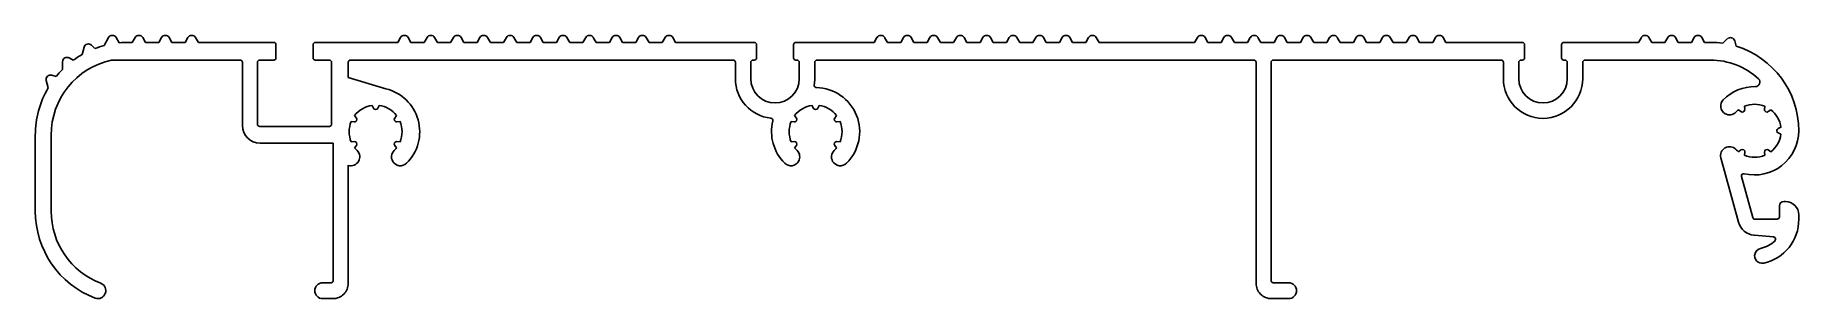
# Model space of a CAD drawing. Extents: x 4216 to 4416, y 1113 to 1143.
import ezdxf

# ---------------------------------------------------------------- set-up
doc = ezdxf.new("R2010")
doc.units = 0
doc.layers.get('0').update_dxf_attribs({"linetype": 'CONTINUOUS'})

msp = doc.modelspace()

# ---------------------------------------------------------------- linework, layer by layer
for p, q in [((4224.59, 1142.36), (4224.07, 1141.46)), ((4225.8, 1141.76), (4225.45, 1142.36)), ((4227.59, 1142.36), (4227.27, 1141.81)), ((4228.77, 1141.81), (4228.45, 1142.36)), ((4230.59, 1142.36), (4230.27, 1141.81)), ((4231.77, 1141.81), (4231.45, 1142.36)), ((4233.59, 1142.36), (4233.27, 1141.81)), ((4234.77, 1141.81), (4234.45, 1142.36)), ((4257.7, 1142.36), (4257.38, 1141.81)), ((4258.88, 1141.81), (4258.56, 1142.36)), ((4260.7, 1142.36), (4260.38, 1141.81)), ((4261.88, 1141.81), (4261.56, 1142.36)), ((4263.7, 1142.36), (4263.38, 1141.81)), ((4264.88, 1141.81), (4264.56, 1142.36)), ((4266.7, 1142.36), (4266.38, 1141.81)), ((4267.88, 1141.81), (4267.56, 1142.36)), ((4269.7, 1142.36), (4269.38, 1141.81)), ((4270.88, 1141.81), (4270.56, 1142.36)), ((4272.7, 1142.36), (4272.38, 1141.81)), ((4273.88, 1141.81), (4273.56, 1142.36)), ((4275.7, 1142.36), (4275.38, 1141.81)), ((4276.88, 1141.81), (4276.56, 1142.36)), ((4278.7, 1142.36), (4278.38, 1141.81)), ((4279.88, 1141.81), (4279.56, 1142.36)), ((4281.7, 1142.36), (4281.38, 1141.81)), ((4282.88, 1141.81), (4282.56, 1142.36)), ((4284.7, 1142.36), (4284.38, 1141.81)), ((4285.88, 1141.81), (4285.56, 1142.36)), ((4287.7, 1142.36), (4287.38, 1141.81)), ((4288.88, 1141.81), (4288.56, 1142.36)), ((4311.73, 1142.36), (4311.42, 1141.81)), ((4312.92, 1141.81), (4312.6, 1142.36)), ((4314.73, 1142.36), (4314.42, 1141.81)), ((4315.92, 1141.81), (4315.6, 1142.36)), ((4317.73, 1142.36), (4317.42, 1141.81)), ((4318.92, 1141.81), (4318.6, 1142.36)), ((4320.73, 1142.36), (4320.42, 1141.81)), ((4321.92, 1141.81), (4321.6, 1142.36)), ((4323.73, 1142.36), (4323.42, 1141.81)), ((4324.92, 1141.81), (4324.6, 1142.36)), ((4326.73, 1142.36), (4326.42, 1141.81)), ((4327.92, 1141.81), (4327.6, 1142.36)), ((4329.73, 1142.36), (4329.42, 1141.81)), ((4330.92, 1141.81), (4330.6, 1142.36)), ((4332.73, 1142.36), (4332.42, 1141.81)), ((4333.92, 1141.81), (4333.6, 1142.36)), ((4335.73, 1142.36), (4335.42, 1141.81)), ((4336.92, 1141.81), (4336.6, 1142.36)), ((4348.07, 1142.36), (4347.76, 1141.81)), ((4349.26, 1141.81), (4348.94, 1142.36)), ((4351.07, 1142.36), (4350.76, 1141.81)), ((4352.26, 1141.81), (4351.94, 1142.36)), ((4354.07, 1142.36), (4353.76, 1141.81)), ((4355.26, 1141.81), (4354.94, 1142.36)), ((4357.07, 1142.36), (4356.76, 1141.81)), ((4358.26, 1141.81), (4357.94, 1142.36)), ((4360.07, 1142.36), (4359.76, 1141.81)), ((4361.26, 1141.81), (4360.94, 1142.36)), ((4363.07, 1142.36), (4362.76, 1141.81)), ((4364.26, 1141.81), (4363.94, 1142.36)), ((4366.07, 1142.36), (4365.76, 1141.81)), ((4367.26, 1141.81), (4366.94, 1142.36)), ((4369.07, 1142.36), (4368.76, 1141.81)), ((4370.26, 1141.81), (4369.94, 1142.36)), ((4372.07, 1142.36), (4371.76, 1141.81)), ((4373.26, 1141.81), (4372.94, 1142.36)), ((4375.07, 1142.36), (4374.76, 1141.81)), ((4376.26, 1141.81), (4375.94, 1142.36)), ((4398.42, 1142.36), (4398.1, 1141.81)), ((4399.6, 1141.81), (4399.28, 1142.36)), ((4401.42, 1142.36), (4401.1, 1141.81)), ((4402.6, 1141.81), (4402.28, 1142.36)), ((4404.42, 1142.36), (4404.1, 1141.81)), ((4405.6, 1141.81), (4405.28, 1142.36)), ((4408.17, 1142.21), (4407.67, 1141.71)), ((4220.57, 1139.79), (4220.11, 1140.05)), ((4221.8, 1141.27), (4221.58, 1140.44)), ((4223.02, 1141.12), (4222.64, 1141.5)), ((4227.27, 1141.81), (4226.77, 1141.81)), ((4230.27, 1141.81), (4228.77, 1141.81)), ((4233.27, 1141.81), (4231.77, 1141.81)), ((4243.32, 1141.81), (4234.77, 1141.81)), ((4243.57, 1140.06), (4243.57, 1141.56)), ((4247.77, 1141.56), (4247.77, 1140.06)), ((4257.38, 1141.81), (4248.02, 1141.81)), ((4260.38, 1141.81), (4258.88, 1141.81)), ((4263.38, 1141.81), (4261.88, 1141.81)), ((4266.38, 1141.81), (4264.88, 1141.81)), ((4269.38, 1141.81), (4267.88, 1141.81)), ((4272.38, 1141.81), (4270.88, 1141.81)), ((4275.38, 1141.81), (4273.88, 1141.81)), ((4278.38, 1141.81), (4276.88, 1141.81)), ((4281.38, 1141.81), (4279.88, 1141.81)), ((4284.38, 1141.81), (4282.88, 1141.81)), ((4287.38, 1141.81), (4285.88, 1141.81)), ((4297.82, 1141.81), (4288.88, 1141.81)), ((4298.07, 1140.06), (4298.07, 1141.56)), ((4302.27, 1141.56), (4302.27, 1140.06)), ((4311.42, 1141.81), (4302.52, 1141.81)), ((4314.42, 1141.81), (4312.92, 1141.81)), ((4317.42, 1141.81), (4315.92, 1141.81)), ((4320.42, 1141.81), (4318.92, 1141.81)), ((4323.42, 1141.81), (4321.92, 1141.81)), ((4326.42, 1141.81), (4324.92, 1141.81)), ((4329.42, 1141.81), (4327.92, 1141.81)), ((4332.42, 1141.81), (4330.92, 1141.81)), ((4335.42, 1141.81), (4333.92, 1141.81)), ((4347.76, 1141.81), (4336.92, 1141.81)), ((4350.76, 1141.81), (4349.26, 1141.81)), ((4353.76, 1141.81), (4352.26, 1141.81)), ((4356.76, 1141.81), (4355.26, 1141.81)), ((4359.76, 1141.81), (4358.26, 1141.81)), ((4362.76, 1141.81), (4361.26, 1141.81)), ((4365.76, 1141.81), (4364.26, 1141.81)), ((4368.76, 1141.81), (4367.26, 1141.81)), ((4371.76, 1141.81), (4370.26, 1141.81)), ((4374.76, 1141.81), (4373.26, 1141.81)), ((4384.92, 1141.81), (4376.26, 1141.81)), ((4385.17, 1140.06), (4385.17, 1141.56)), ((4389.37, 1141.56), (4389.37, 1140.06)), ((4398.1, 1141.81), (4389.62, 1141.81)), ((4401.1, 1141.81), (4399.6, 1141.81)), ((4404.1, 1141.81), (4402.6, 1141.81)), ((4406.27, 1141.81), (4405.6, 1141.81)), ((4409.17, 1141.38), (4409.01, 1141.99)), ((4218.65, 1137.96), (4218.13, 1138.1)), ((4219.36, 1139.62), (4219.36, 1138.75)), ((4224.91, 1139.81), (4239.52, 1139.81)), ((4239.77, 1139.56), (4239.77, 1132.41)), ((4241.47, 1132.56), (4241.47, 1139.56)), ((4241.72, 1139.81), (4243.32, 1139.81)), ((4248.02, 1139.81), (4249.62, 1139.81)), ((4249.87, 1139.56), (4249.87, 1132.56)), ((4251.77, 1137.83), (4251.77, 1139.56)), ((4252.02, 1139.81), (4295.42, 1139.81)), ((4295.67, 1139.56), (4295.67, 1137.71)), ((4297.42, 1137.71), (4297.42, 1139.56)), ((4297.67, 1139.81), (4297.82, 1139.81)), ((4302.52, 1139.81), (4302.67, 1139.81)), ((4302.92, 1139.56), (4302.92, 1137.71)), ((4304.67, 1137.71), (4304.67, 1139.56)), ((4304.92, 1139.81), (4354.47, 1139.81)), ((4354.72, 1139.56), (4354.72, 1114.56)), ((4356.42, 1114.86), (4356.42, 1139.56)), ((4356.67, 1139.81), (4382.52, 1139.81)), ((4382.77, 1139.56), (4382.77, 1137.71)), ((4384.52, 1137.71), (4384.52, 1139.56)), ((4384.77, 1139.81), (4384.92, 1139.81)), ((4389.62, 1139.81), (4389.77, 1139.81)), ((4390.02, 1139.56), (4390.02, 1137.71)), ((4391.77, 1137.71), (4391.77, 1139.56)), ((4392.02, 1139.81), (4406.27, 1139.81)), ((4217.51, 1137.49), (4217.73, 1136.66)), ((4256.03, 1136.57), (4251.77, 1137.83)), ((4254.48, 1134.68), (4254.61, 1134.36)), ((4255.12, 1134.36), (4255.26, 1134.68)), ((4304.38, 1134.68), (4304.51, 1134.36)), ((4304.75, 1134.21), (4304.79, 1134.21)), ((4305.02, 1134.36), (4305.16, 1134.68)), ((4409.45, 1134.19), (4409.72, 1133.98)), ((4410.16, 1134.24), (4410.12, 1134.58)), ((4412.42, 1134.58), (4412.38, 1134.24)), ((4412.82, 1133.98), (4413.09, 1134.19)), ((4249.62, 1132.31), (4241.72, 1132.31)), ((4252.1, 1132.86), (4252.44, 1132.81)), ((4252.7, 1133.25), (4252.49, 1133.53)), ((4257.02, 1132.97), (4257.03, 1132.97)), ((4257.03, 1132.97), (4257.03, 1132.96)), ((4257.03, 1132.96), (4257.03, 1132.96)), ((4257.03, 1132.96), (4257.04, 1132.95)), ((4257.25, 1133.53), (4257.04, 1133.25)), ((4257.04, 1132.95), (4257.04, 1132.94)), ((4257.29, 1132.81), (4257.64, 1132.86)), ((4302, 1132.86), (4302.34, 1132.81)), ((4302.6, 1133.25), (4302.39, 1133.53)), ((4307.15, 1133.53), (4306.94, 1133.25)), ((4307.19, 1132.81), (4307.54, 1132.86)), ((4407.92, 1133.75), (4407.92, 1133.75)), ((4414.24, 1132.2), (4413.92, 1132.06)), ((4216.27, 1131.31), (4216.27, 1122.72)), ((4218.07, 1122.72), (4218.07, 1131.31)), ((4241.77, 1130.41), (4250.07, 1130.41)), ((4250.07, 1130.41), (4250.07, 1114.86)), ((4252.44, 1130.6), (4252.1, 1130.55)), ((4252.49, 1129.88), (4252.7, 1130.16)), ((4257.03, 1130.44), (4257.02, 1130.44)), ((4257.04, 1130.46), (4257.03, 1130.44)), ((4257.04, 1130.47), (4257.04, 1130.46)), ((4257.04, 1130.46), (4257.04, 1130.46)), ((4257.04, 1130.16), (4257.25, 1129.88)), ((4257.64, 1130.55), (4257.29, 1130.6)), ((4302.34, 1130.6), (4302, 1130.55)), ((4302.39, 1129.88), (4302.6, 1130.16)), ((4306.94, 1130.16), (4307.15, 1129.88)), ((4307.54, 1130.55), (4307.19, 1130.6)), ((4413.92, 1131.56), (4414.24, 1131.42)), ((4252.93, 1128.35), (4252.93, 1128.35)), ((4256.81, 1128.35), (4256.81, 1128.35)), ((4306.71, 1128.35), (4306.7, 1128.35)), ((4407.44, 1128.73), (4409.44, 1121.45)), ((4407.9, 1129.87), (4407.92, 1129.87)), ((4409.72, 1129.64), (4409.45, 1129.43)), ((4410.12, 1129.04), (4410.16, 1129.38)), ((4412.38, 1129.38), (4412.42, 1129.04)), ((4413.09, 1129.43), (4412.82, 1129.64)), ((4251.77, 1114.56), (4251.77, 1127.9)), ((4411.06, 1121.99), (4409.78, 1126.65)), ((4414.07, 1123.31), (4414.07, 1122.06)), ((4414.77, 1123.81), (4414.57, 1123.81)), ((4416.27, 1121.81), (4416.27, 1122.31)), ((4413.82, 1121.81), (4411.3, 1121.81)), ((4411.2, 1119.99), (4413.43, 1119.79)), ((4249.82, 1114.61), (4248.87, 1114.61)), ((4358.42, 1114.61), (4356.67, 1114.61)), ((4248.87, 1112.81), (4250.02, 1112.81)), ((4356.47, 1112.81), (4358.42, 1112.81))]:
    msp.add_line(p, q)
for centre, radius, start, end in [((4225.02, 1142.11), 0.5, 30.0089, 149.9911), ((4228.02, 1142.11), 0.5, 30.0089, 149.9911), ((4231.02, 1142.11), 0.5, 29.9952, 150.0048), ((4234.02, 1142.11), 0.5, 29.9952, 150.0048), ((4258.13, 1142.11), 0.5, 29.9952, 150.0048), ((4261.13, 1142.11), 0.5, 29.9952, 150.0048), ((4264.13, 1142.11), 0.5, 29.9952, 150.0048), ((4267.13, 1142.11), 0.5, 30.0089, 149.9911), ((4270.13, 1142.11), 0.5, 29.9952, 150.0048), ((4273.13, 1142.11), 0.5, 29.9952, 150.0048), ((4276.13, 1142.11), 0.5, 29.9952, 150.0048), ((4279.13, 1142.11), 0.5, 29.9952, 150.0048), ((4282.13, 1142.11), 0.5, 30.0089, 149.9911), ((4285.13, 1142.11), 0.5, 30.0089, 149.9911), ((4288.13, 1142.11), 0.5, 29.9952, 150.0048), ((4312.17, 1142.11), 0.5, 29.9952, 150.0048), ((4315.17, 1142.11), 0.5, 29.9952, 150.0048), ((4318.17, 1142.11), 0.5, 29.9952, 150.0048), ((4321.17, 1142.11), 0.5, 30.0089, 149.9911), ((4324.17, 1142.11), 0.5, 29.9952, 150.0048), ((4327.17, 1142.11), 0.5, 29.9952, 150.0048), ((4330.17, 1142.11), 0.5, 29.9952, 150.0048), ((4333.17, 1142.11), 0.5, 29.9952, 150.0048), ((4336.17, 1142.11), 0.5, 29.9952, 150.0048), ((4348.51, 1142.11), 0.5, 29.9952, 150.0048), ((4351.51, 1142.11), 0.5, 29.9952, 150.0048), ((4354.51, 1142.11), 0.5, 30.0089, 149.9911), ((4357.51, 1142.11), 0.5, 29.9952, 150.0048), ((4360.51, 1142.11), 0.5, 29.9952, 150.0048), ((4363.51, 1142.11), 0.5, 29.9952, 150.0048), ((4366.51, 1142.11), 0.5, 29.9952, 150.0048), ((4369.51, 1142.11), 0.5, 30.0089, 149.9911), ((4372.51, 1142.11), 0.5, 30.0089, 149.9911), ((4375.51, 1142.11), 0.5, 29.9952, 150.0048), ((4398.85, 1142.11), 0.5, 29.9952, 150.0048), ((4401.85, 1142.11), 0.5, 29.9952, 150.0048), ((4404.85, 1142.11), 0.5, 29.9952, 150.0048), ((4408.53, 1141.86), 0.5, 14.9927, 135.0144), ((4219.86, 1139.62), 0.5, 59.9901, 180.0005), ((4226.77, 1131.31), 10.5, 119.6095, 126.169), ((4222.29, 1141.14), 0.5, 45.0008, 164.9962), ((4226.77, 1131.31), 10.5, 104.9196, 110.921), ((4226.77, 1131.31), 10.5, 90.0013, 95.3097), ((4243.32, 1141.56), 0.25, 0.0041, 90.0232), ((4243.32, 1140.06), 0.25, 269.9768, 359.9959), ((4248.02, 1141.56), 0.25, 90.0042, 179.9958), ((4248.02, 1140.06), 0.25, 180.0042, 269.9958), ((4297.82, 1141.56), 0.25, 0.0042, 89.9958), ((4297.82, 1140.06), 0.25, 270.0042, 359.9958), ((4302.52, 1141.56), 0.25, 90.0042, 179.9958), ((4302.52, 1140.06), 0.25, 180.0042, 269.9958), ((4384.92, 1141.56), 0.25, 0.0042, 89.9958), ((4384.92, 1140.06), 0.25, 270.0042, 359.9958), ((4389.62, 1141.56), 0.25, 90.0042, 179.9958), ((4389.62, 1140.06), 0.25, 180.0042, 269.9958), ((4406.27, 1131.81), 10, 81.9348, 90.0011), ((4406.27, 1131.81), 10, 359.9994, 73.1073), ((4218, 1137.62), 0.5, 74.9978, 195.0022), ((4226.77, 1131.31), 8.7, 102.3092, 180.0002), ((4226.77, 1131.31), 10.5, 134.8869, 140.6825), ((4239.52, 1139.56), 0.25, 0.0279, 89.9721), ((4241.72, 1139.56), 0.25, 90.0006, 179.9721), ((4249.62, 1139.56), 0.25, 0.0042, 89.9958), ((4252.02, 1139.56), 0.25, 90.0279, 179.9721), ((4295.42, 1139.56), 0.25, 0.0279, 89.9721), ((4297.67, 1139.56), 0.25, 90.0042, 179.9958), ((4302.67, 1139.56), 0.25, 0.0042, 89.9958), ((4304.92, 1139.56), 0.25, 90.0006, 179.9721), ((4354.47, 1139.56), 0.25, 0.0279, 89.9721), ((4356.67, 1139.56), 0.25, 90.0279, 179.9721), ((4382.52, 1139.56), 0.25, 0.0279, 89.9721), ((4384.77, 1139.56), 0.25, 90.0042, 179.9958), ((4389.77, 1139.56), 0.25, 0.0042, 89.9958), ((4392.02, 1139.56), 0.25, 90.0279, 179.9721), ((4406.27, 1131.81), 8, 47.1573, 89.9995), ((4226.77, 1131.31), 10.5, 149.3553, 180), ((4254.87, 1131.7), 5, 314.4842, 76.5079), ((4300.17, 1137.71), 4.5, 179.9995, 264.0618), ((4300.17, 1137.71), 2.75, 180, 0), ((4300.17, 1137.71), 4.5, 350.8517, 0.0027), ((4304.86, 1136.95), 0.25, 170.8808, 268.9859), ((4304.77, 1131.7), 5, 314.4822, 89.0202), ((4387.27, 1137.71), 4.5, 180, 0), ((4387.27, 1137.71), 2.75, 180, 0), ((4411.27, 1131.81), 5, 88.9751, 135.521), ((4411.37, 1137.31), 0.5, 268.9717, 47.1582), ((4254.87, 1131.71), 3, 97.4186, 142.603), ((4254.85, 1134.45), 0.25, 202.489, 270.4851), ((4254.87, 1131.7), 2.5, 89.5207, 90.4788), ((4254.89, 1134.45), 0.25, 269.5304, 337.5109), ((4254.87, 1131.71), 3, 37.4071, 82.594), ((4304.77, 1131.71), 3, 97.4066, 142.5909), ((4304.75, 1134.46), 0.25, 202.5157, 270.4837), ((4304.79, 1134.46), 0.25, 269.5163, 337.4843), ((4304.77, 1131.71), 3, 37.407, 82.5892), ((4408.42, 1134.61), 1, 135.521, 240), ((4410.85, 1132.28), 2.37, 126.3345, 136.5971), ((4409.91, 1134.2), 0.25, 299.5325, 7.5016), ((4411.27, 1131.81), 3, 67.4133, 112.5962), ((4412.62, 1134.2), 0.25, 172.521, 240.495), ((4411.27, 1131.81), 3, 7.4125, 52.5972), ((4241.77, 1132.41), 2, 180.0002, 269.9998), ((4241.72, 1132.56), 0.25, 180.0006, 269.9994), ((4249.62, 1132.56), 0.25, 270.0279, 359.9994), ((4254.87, 1131.71), 3, 157.4199, 202.6013), ((4252.48, 1133.06), 0.25, 262.4904, 330.4724), ((4254.87, 1131.71), 2.5, 149.5349, 150.4937), ((4252.5, 1133.1), 0.25, 329.5122, 37.4923), ((4257.24, 1133.1), 0.25, 142.495, 210.4621), ((4257.26, 1133.06), 0.25, 209.5191, 277.4819), ((4254.87, 1131.71), 3, 337.3971, 22.5818), ((4299.68, 1132.99), 0.25, 345.9187, 84.0249), ((4304.77, 1131.71), 5, 165.8865, 225.5158), ((4304.77, 1131.71), 3, 157.4088, 202.5921), ((4302.38, 1133.06), 0.25, 262.5149, 330.4906), ((4304.77, 1131.71), 2.5, 149.5333, 150.4922), ((4302.4, 1133.1), 0.25, 329.5174, 37.5083), ((4307.14, 1133.1), 0.25, 142.5126, 210.48), ((4304.77, 1131.71), 2.5, 29.5212, 30.4794), ((4307.16, 1133.06), 0.25, 209.5095, 277.5023), ((4304.77, 1131.71), 3, 337.4083, 22.5909), ((4408.42, 1134.61), 1, 240, 315.5191), ((4409.87, 1134.18), 0.25, 232.508, 300.4982), ((4411.27, 1131.81), 2.5, 119.5475, 120.506), ((4411.27, 1131.81), 2.5, 59.5315, 60.49), ((4412.66, 1134.18), 0.25, 239.5148, 307.5025), ((4414.02, 1131.83), 0.25, 112.5163, 180.4859), ((4252.48, 1130.35), 0.25, 29.5089, 97.5011), ((4254.87, 1131.71), 2.5, 209.5348, 210.4936), ((4252.5, 1130.31), 0.25, 322.5113, 30.4736), ((4257.24, 1130.31), 0.25, 149.5379, 217.505), ((4257.26, 1130.35), 0.25, 82.5181, 150.4809), ((4302.38, 1130.35), 0.25, 29.5326, 97.4914), ((4304.77, 1131.71), 2.5, 209.5383, 210.4972), ((4302.4, 1130.31), 0.25, 322.4945, 30.4804), ((4307.14, 1130.31), 0.25, 149.5133, 217.4955), ((4304.77, 1131.7), 2.5, 329.5272, 330.4853), ((4307.16, 1130.35), 0.25, 82.4886, 150.4781), ((4408.42, 1129.01), 1, 44.4741, 120), ((4411.27, 1131.81), 5, 256.1883, 0.0253), ((4411.27, 1131.81), 3, 307.4117, 352.596), ((4411.27, 1131.81), 2.5, 359.5288, 0.487), ((4414.02, 1131.79), 0.25, 179.5211, 247.5117), ((4252.07, 1128.85), 1, 252.7132, 330), ((4254.87, 1131.71), 3, 217.41, 225.5185), ((4252.07, 1128.85), 1, 330, 45.5185), ((4257.67, 1128.85), 1, 134.4735, 210), ((4257.67, 1128.85), 1, 210, 314.4842), ((4254.87, 1131.71), 3, 314.4735, 322.5808), ((4301.97, 1128.85), 1, 225.5158, 330.0015), ((4304.77, 1131.71), 3, 217.4089, 225.5242), ((4301.97, 1128.85), 1, 330.0017, 45.5242), ((4307.57, 1128.85), 1, 134.4794, 210.0019), ((4307.57, 1128.85), 1, 210.0019, 314.4822), ((4305.27, 1131.26), 2.33, 313.305, 323.7656), ((4408.4, 1129), 1, 120, 195.4027), ((4411.27, 1131.81), 3, 224.4741, 232.5942), ((4409.88, 1129.44), 0.25, 59.5327, 127.5088), ((4411.27, 1131.81), 2.5, 239.5219, 240.48), ((4409.92, 1129.42), 0.25, 352.5017, 60.4838), ((4411.27, 1131.81), 3, 247.4113, 292.5942), ((4412.63, 1129.42), 0.25, 119.5134, 187.5092), ((4411.27, 1131.81), 2.5, 299.5247, 300.4828), ((4412.66, 1129.44), 0.25, 52.505, 120.479), ((4410.02, 1126.71), 0.25, 76.2934, 195.3166), ((4226.82, 1122.72), 10.55, 180, 249.0511), ((4226.82, 1122.72), 8.75, 180.0002, 249.0515), ((4413.82, 1122.06), 0.25, 270.0279, 359.9721), ((4414.57, 1123.31), 0.5, 90.0142, 179.9721), ((4414.77, 1122.31), 1.5, 359.9991, 90.0009), ((4411.37, 1121.98), 2, 195.4106, 264.9921), ((4411.3, 1122.06), 0.25, 195.4164, 269.9962), ((4411.27, 1121.72), 5, 281.8256, 0.9909), ((4412.12, 1117.66), 0.85, 101.819, 281.819), ((4411.26, 1121.74), 3.32, 281.9121, 314.3717), ((4413.4, 1119.55), 0.25, 314.4475, 85.0055), ((4223.37, 1113.71), 0.9, 249.0514, 69.0514), ((4248.87, 1113.71), 0.9, 90, 270), ((4249.82, 1114.86), 0.25, 270.0279, 359.9721), ((4250.02, 1114.56), 1.75, 269.9997, 0.0003), ((4356.47, 1114.56), 1.75, 179.9997, 270.0003), ((4356.67, 1114.86), 0.25, 180.0279, 269.9721), ((4358.42, 1113.71), 0.9, 270, 90)]:
    msp.add_arc(centre, radius, start, end)

doc.saveas('drawing.dxf')
